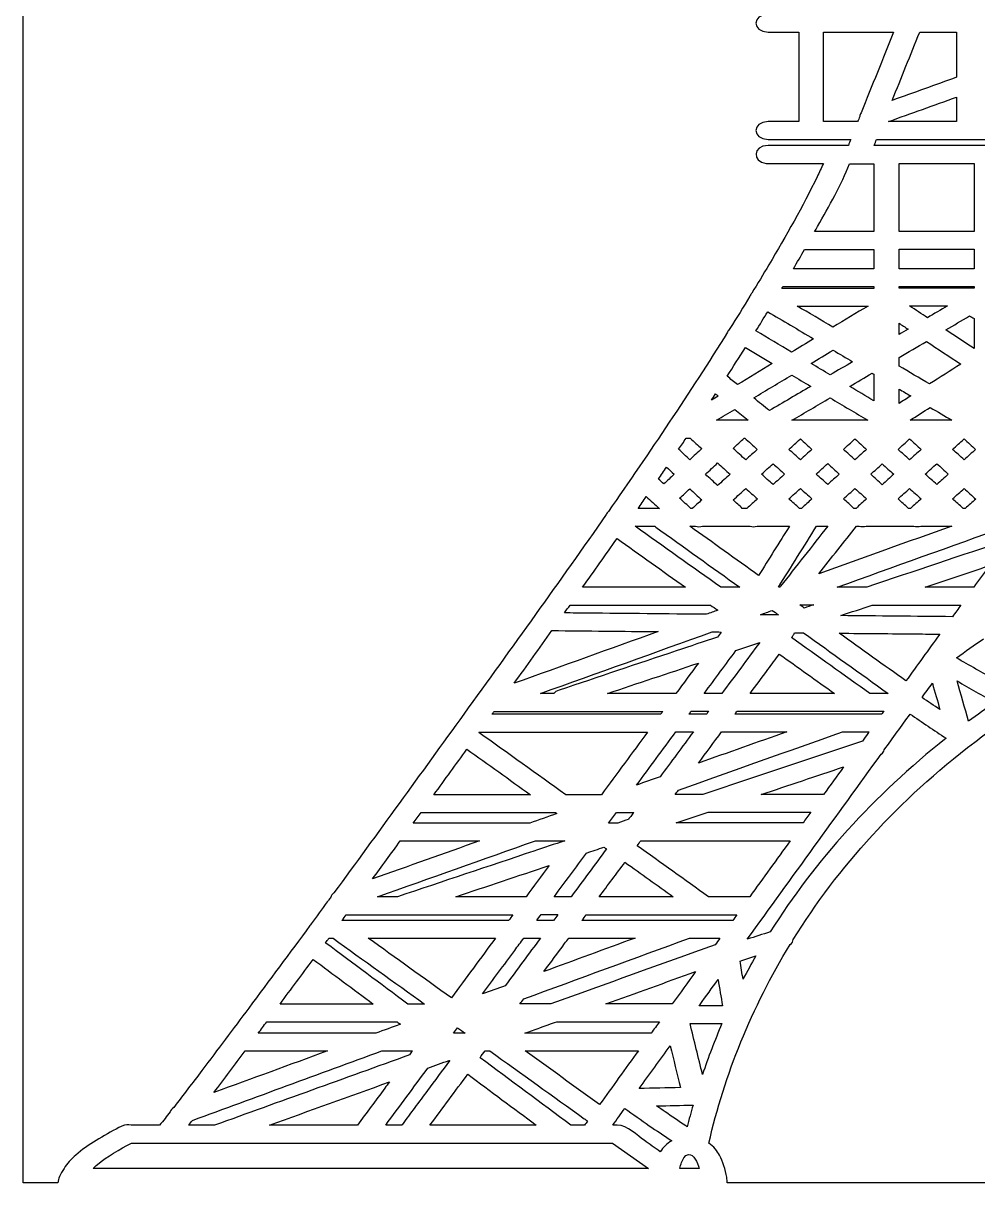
# Model space of a CAD drawing. Header units: millimetres. Extents: x 12.1 to 56.7, y 223.2 to 289.8.
# Drawn here: x 12.08 to 24.91, y 223.18 to 238.77 of the extents above; entities that cross this region are included whole.
import ezdxf

# ---------------------------------------------------------------- set-up
doc = ezdxf.new("R2010")
doc.units = ezdxf.units.MM
doc.layers.get('0').update_dxf_attribs({"linetype": 'CONTINUOUS'})

msp = doc.modelspace()

# ---------------------------------------------------------------- linework, layer by layer
at = {"color": 7}
for p, q in [((12.080556, 223.184228), (12.080556, 289.847441)), ((22.091867, 238.646327), (22.503643, 238.646327)), ((22.503643, 238.646327), (22.503643, 237.443294)), ((22.836524, 237.442728), (22.836524, 238.64576)), ((22.836524, 238.64576), (23.778808, 238.64576)), ((24.129792, 238.645424), (24.626342, 238.645424)), ((24.626342, 238.645424), (24.626342, 238.038681)), ((24.626342, 238.645424), (24.626342, 238.645424)), ((24.626342, 237.772602), (24.626342, 237.525711)), ((23.343083, 237.56165), (23.343688, 237.561314)), ((24.626342, 237.494369), (24.626342, 237.443441)), ((22.503643, 237.443294), (22.091867, 237.443294)), ((23.295659, 237.442728), (22.836524, 237.442728)), ((24.363557, 237.443441), (23.709114, 237.443441)), ((23.709114, 237.443441), (23.709114, 237.443441)), ((24.626342, 237.443441), (24.363557, 237.443441)), ((22.091867, 237.204779), (23.203798, 237.204779)), ((23.550617, 237.204926), (25.790131, 237.204926)), ((23.550617, 237.204926), (23.550617, 237.204926)), ((23.170916, 237.122132), (22.091867, 237.122132)), ((24.363557, 237.122279), (23.517736, 237.122279)), ((25.781197, 237.122279), (24.363557, 237.122279)), ((23.185224, 236.877843), (23.514982, 236.877843)), ((23.185224, 236.877843), (23.185224, 236.877843)), ((23.514982, 236.877843), (23.514982, 235.96459)), ((23.85196, 236.879586), (24.860611, 236.879586)), ((23.85196, 236.866675), (23.85196, 236.879586)), ((23.85196, 236.879586), (23.85196, 236.879586)), ((23.85196, 235.966332), (23.85196, 236.866675)), ((24.860611, 236.879586), (24.860611, 235.966332)), ((23.514982, 235.96459), (22.717727, 235.96459)), ((24.297693, 235.966332), (23.85196, 235.966332)), ((24.860611, 235.966332), (24.297693, 235.966332)), ((22.583245, 235.725738), (23.514982, 235.725738)), ((22.583245, 235.725738), (22.583245, 235.725738)), ((23.514982, 235.725738), (23.514982, 235.464866)), ((23.85196, 235.72746), (24.860611, 235.72746)), ((23.85196, 235.466608), (23.85196, 235.72746)), ((23.85196, 235.72746), (23.85196, 235.72746)), ((24.860611, 235.72746), (24.860611, 235.466608)), ((23.514982, 235.464866), (22.43207, 235.464866)), ((24.219637, 235.466608), (23.85196, 235.466608)), ((24.860611, 235.466608), (24.219637, 235.466608)), ((23.514982, 235.202293), (22.276965, 235.202293)), ((22.291474, 235.226686), (23.514982, 235.226686)), ((22.291474, 235.226686), (22.291474, 235.226686)), ((23.514982, 235.226686), (23.514982, 235.202293)), ((23.85196, 235.22847), (24.860611, 235.22847)), ((23.85196, 235.204077), (23.85196, 235.22847)), ((23.85196, 235.22847), (23.85196, 235.22847)), ((24.384213, 235.204077), (23.85196, 235.204077)), ((24.860611, 235.204077), (24.384213, 235.204077)), ((24.860611, 235.22847), (24.860611, 235.204077)), ((21.848697, 235.098254), (21.848697, 235.098254)), ((22.086728, 234.888477), (22.086728, 234.888477)), ((22.482786, 234.964806), (23.435179, 234.964806)), ((22.482786, 234.964806), (22.482786, 234.964806)), ((23.994772, 234.965876), (24.501936, 234.965876)), ((23.994772, 234.965876), (23.994772, 234.965876)), ((22.963718, 234.681681), (22.963147, 234.681681)), ((23.852497, 234.583374), (23.852497, 234.734351)), ((23.852497, 234.734351), (23.852497, 234.734351)), ((24.233307, 234.808077), (24.233307, 234.808077)), ((24.233307, 234.808077), (24.233307, 234.808077)), ((24.233576, 234.807909), (24.233576, 234.807909)), ((24.860074, 234.798483), (24.860074, 234.392973)), ((24.860074, 234.798483), (24.860074, 234.798483)), ((21.786561, 234.405862), (21.786561, 234.405862)), ((22.965465, 234.37133), (22.965465, 234.37133)), ((24.219906, 234.490776), (24.219906, 234.490776)), ((23.852497, 234.158992), (23.852497, 234.2751)), ((22.410305, 234.037613), (22.410305, 234.037613)), ((23.514982, 234.047396), (23.514982, 233.690672)), ((23.514982, 234.047396), (23.514982, 234.047396)), ((21.387346, 233.784928), (21.387346, 233.784928)), ((22.925261, 233.730789), (22.925798, 233.730789)), ((23.85196, 233.656161), (23.85196, 233.850025)), ((23.85196, 233.850025), (23.85196, 233.850025)), ((21.643178, 233.576998), (21.643178, 233.576998)), ((21.823406, 233.429863), (21.398799, 233.429863)), ((23.4335, 233.429506), (22.413093, 233.429506)), ((24.499148, 233.430198), (23.99981, 233.430198)), ((23.99981, 233.430198), (23.99981, 233.430198)), ((24.563299, 233.430198), (24.499148, 233.430198)), ((20.991557, 233.18994), (21.045061, 233.18994)), ((20.991557, 233.18994), (20.991557, 233.18994)), ((21.771984, 233.191326), (21.778131, 233.191326)), ((21.778131, 233.191326), (21.778131, 233.191326)), ((22.525777, 233.179822), (22.525777, 233.179822)), ((23.259452, 233.179822), (23.259452, 233.179822)), ((23.989163, 233.175288), (23.989163, 233.175288)), ((24.726162, 233.179465), (24.726162, 233.179465)), ((23.104515, 233.038774), (23.104515, 233.038774)), ((23.104515, 233.038774), (23.104515, 233.038774)), ((23.104884, 233.038942), (23.104884, 233.038942)), ((20.727093, 232.800447), (20.727093, 232.800447)), ((21.413309, 232.856203), (21.413309, 232.856203)), ((22.159209, 232.846442), (22.159209, 232.846442)), ((22.893454, 232.847176), (22.893454, 232.847176)), ((23.62602, 232.845077), (23.62602, 232.845077)), ((24.359628, 232.846799), (24.359628, 232.846799)), ((21.040056, 232.509241), (21.040056, 232.509241)), ((21.793245, 232.514153), (21.793245, 232.514153)), ((22.526516, 232.514342), (22.526516, 232.514342)), ((23.260157, 232.514342), (23.260157, 232.514342)), ((23.993261, 232.514342), (23.993261, 232.514342)), ((24.726767, 232.51451), (24.726767, 232.51451)), ((20.454232, 232.404321), (20.454232, 232.404321)), ((21.948417, 232.37363), (21.947779, 232.37363)), ((20.613233, 232.24459), (20.343764, 232.24459)), ((20.63053, 232.24459), (20.613233, 232.24459)), ((21.072938, 232.244905), (21.054532, 232.244905)), ((21.80715, 232.246374), (21.745249, 232.246374)), ((22.540858, 232.24671), (22.512913, 232.24671)), ((23.274499, 232.24671), (23.246051, 232.24671)), ((24.007569, 232.24671), (23.979658, 232.24671)), ((24.741243, 232.24671), (24.712224, 232.24671)), ((20.305878, 232.006074), (20.5692, 232.006074)), ((21.041232, 232.006074), (21.115392, 232.006074)), ((21.209738, 232.006074), (21.849033, 232.006074)), ((21.848529, 232.006074), (21.848529, 232.006074)), ((21.943883, 232.006074), (22.377961, 232.006074)), ((21.943883, 232.006074), (21.943883, 232.006074)), ((22.744462, 232.008173), (22.894529, 232.008173)), ((22.744462, 232.008173), (22.744462, 232.008173)), ((23.278932, 232.008173), (23.316315, 232.008173)), ((23.411164, 232.008173), (24.049989, 232.008173)), ((23.411164, 232.008173), (23.411164, 232.008173)), ((24.144301, 232.008173), (24.560511, 232.008173)), ((20.582064, 231.995956), (20.582064, 231.995956)), ((20.062037, 231.841494), (20.062037, 231.841494)), ((19.947068, 231.185901), (19.59951, 231.185901)), ((20.98091, 231.185901), (19.947068, 231.185901)), ((21.711796, 231.186258), (21.455729, 231.186258)), ((22.251237, 231.188063), (22.232261, 231.188063)), ((23.417344, 231.187685), (23.020077, 231.187685)), ((23.417344, 231.187685), (23.417344, 231.187685)), ((23.417579, 231.187433), (23.417579, 231.187433)), ((23.417579, 231.187433), (23.417579, 231.187433)), ((24.855607, 231.187685), (24.201735, 231.187685)), ((24.201735, 231.187685), (24.201735, 231.187685)), ((19.431038, 230.947427), (21.316209, 230.947427)), ((19.431038, 230.947427), (19.431038, 230.947427)), ((22.51906, 230.949862), (22.704863, 230.949862)), ((22.51906, 230.949862), (22.51906, 230.949862)), ((23.490396, 230.947028), (24.338434, 230.947028)), ((23.490396, 230.947028), (23.490396, 230.947028)), ((24.338434, 230.947028), (24.683776, 230.947028)), ((22.148629, 230.875213), (22.148629, 230.875213)), ((19.186088, 230.604306), (19.186088, 230.604306)), ((22.568198, 230.574644), (22.568198, 230.574644)), ((23.049096, 230.569081), (23.049096, 230.569081)), ((21.659837, 230.336485), (21.659837, 230.336485)), ((22.242908, 230.288014), (22.242908, 230.288014)), ((24.623185, 230.23759), (24.623185, 230.23759)), ((22.090423, 230.082666), (22.090423, 230.082666)), ((22.090423, 230.082666), (22.090423, 230.082666)), ((22.090624, 230.082624), (22.090624, 230.082624)), ((23.944559, 229.927805), (23.944022, 229.927805)), ((24.299977, 229.897114), (24.299977, 229.897114)), ((24.632421, 229.927134), (24.632421, 229.927134)), ((19.21289, 229.759026), (19.034341, 229.759026)), ((19.034341, 229.759026), (19.034341, 229.759026)), ((20.853749, 229.758691), (19.934305, 229.758691)), ((19.934305, 229.758691), (19.934305, 229.758691)), ((21.47081, 229.75867), (21.233652, 229.75867)), ((22.98602, 229.758313), (21.850141, 229.758313)), ((18.408918, 229.517719), (18.409523, 229.517719)), ((18.409523, 229.517719), (20.677418, 229.517719)), ((21.05685, 229.520532), (21.293403, 229.520532)), ((21.05685, 229.520532), (21.05685, 229.520532)), ((21.673339, 229.520532), (23.321386, 229.520532)), ((21.673339, 229.520532), (21.673339, 229.520532)), ((23.321386, 229.520532), (23.373815, 229.520532)), ((23.396151, 229.520532), (23.647785, 229.520532)), ((24.402081, 229.54356), (24.401511, 229.543204)), ((18.70351, 229.479366), (18.381578, 229.479366)), ((20.649507, 229.479366), (18.70351, 229.479366)), ((21.265492, 229.482179), (21.028905, 229.482179)), ((23.620411, 229.482179), (21.644857, 229.482179)), ((24.000851, 229.482137), (24.000851, 229.482137)), ((18.209747, 229.240871), (20.473209, 229.240871)), ((18.209747, 229.240871), (18.209747, 229.240871)), ((20.852036, 229.243621), (20.852036, 229.243621)), ((21.467955, 229.243663), (22.342191, 229.243663)), ((21.467955, 229.243663), (21.467955, 229.243663)), ((23.092625, 229.243663), (23.121107, 229.243663)), ((23.121107, 229.243663), (23.448076, 229.243663)), ((24.868974, 229.106604), (24.868974, 229.106604)), ((18.044062, 229.011046), (18.044062, 229.011046)), ((20.888277, 228.461864), (20.888277, 228.461864)), ((17.880561, 228.398761), (17.600512, 228.398761)), ((18.899355, 228.398761), (17.880561, 228.398761)), ((19.851648, 228.398761), (19.372361, 228.398761)), ((21.212996, 228.401511), (20.843102, 228.401511)), ((21.213634, 228.401511), (21.212996, 228.401511)), ((22.838775, 228.401511), (21.998529, 228.401511)), ((21.998529, 228.401511), (21.998529, 228.401511)), ((17.42811, 228.160224), (19.232941, 228.160224)), ((17.42811, 228.160224), (17.42811, 228.160224)), ((20.054782, 228.161988), (20.285793, 228.161988)), ((20.054782, 228.161988), (20.054782, 228.161988)), ((21.285544, 228.162701), (22.333357, 228.162701)), ((22.333357, 228.162701), (22.665835, 228.162701)), ((17.602729, 228.01693), (17.323756, 228.01693)), ((18.888708, 228.01693), (17.602729, 228.01693)), ((20.071004, 228.018652), (19.948781, 228.018652)), ((22.562051, 228.019365), (20.856503, 228.019365)), ((20.856503, 228.019365), (20.856503, 228.019365)), ((17.14917, 227.778037), (18.215322, 227.778037)), ((17.14917, 227.778037), (17.14917, 227.778037)), ((18.966361, 227.780136), (19.359094, 227.780136)), ((20.332848, 227.71338), (20.332848, 227.71338)), ((20.332848, 227.71338), (20.332848, 227.71338)), ((20.333151, 227.713548), (20.333151, 227.713548)), ((20.382289, 227.780493), (22.045416, 227.780493)), ((20.382289, 227.780493), (20.382289, 227.780493)), ((22.045416, 227.780493), (22.389649, 227.780493)), ((19.651469, 227.615199), (19.651469, 227.615199)), ((20.168608, 227.491742), (20.168608, 227.491742)), ((19.147597, 227.446777), (19.147597, 227.446777)), ((16.935523, 227.027642), (16.843495, 227.027642)), ((16.843495, 227.027642), (16.843495, 227.027642)), ((17.109571, 227.027642), (16.935523, 227.027642)), ((17.110176, 227.027957), (17.109571, 227.027642)), ((18.838529, 227.027642), (17.89507, 227.027642)), ((19.444506, 227.027642), (19.217391, 227.027642)), ((20.816871, 227.027621), (19.82377, 227.027621)), ((21.845103, 227.027999), (21.289977, 227.027999)), ((16.703941, 226.708894), (16.364746, 226.708894)), ((16.422213, 226.787027), (18.662231, 226.787027)), ((16.422213, 226.787027), (16.422213, 226.787027)), ((18.604697, 226.708894), (16.703941, 226.708894)), ((19.209498, 226.710657), (18.984129, 226.710657)), ((19.04163, 226.78877), (19.26757, 226.78877)), ((19.04163, 226.78877), (19.04163, 226.78877)), ((21.616947, 226.708936), (19.590038, 226.708936)), ((19.648077, 226.787048), (21.201845, 226.787048)), ((19.648077, 226.787048), (19.648077, 226.787048)), ((21.228076, 226.787048), (21.328468, 226.787048)), ((21.328468, 226.787048), (21.673809, 226.787048)), ((16.189052, 226.470399), (16.245344, 226.470399)), ((16.189052, 226.470399), (16.189052, 226.470399)), ((16.716738, 226.47212), (18.428466, 226.47212)), ((16.716738, 226.47212), (16.716738, 226.47212)), ((18.808939, 226.47212), (19.033267, 226.47212)), ((18.808939, 226.47212), (18.808939, 226.47212)), ((19.412598, 226.472183), (20.303594, 226.472183)), ((19.412598, 226.472183), (19.412598, 226.472183)), ((21.03616, 226.47212), (21.098632, 226.47212)), ((21.098632, 226.47212), (21.444545, 226.47212)), ((15.978126, 226.186204), (15.978126, 226.186204)), ((21.714618, 226.164561), (21.714618, 226.164561)), ((21.419993, 225.915255), (21.419993, 225.915255)), ((18.807327, 225.65581), (18.807327, 225.65581)), ((15.892714, 225.586409), (15.532326, 225.586409)), ((16.784281, 225.586409), (15.892714, 225.586409)), ((17.475031, 225.586472), (17.249092, 225.586472)), ((19.172149, 225.588193), (18.757047, 225.588193)), ((19.17272, 225.588151), (19.172149, 225.588193)), ((20.804645, 225.588193), (19.913616, 225.588193)), ((19.913616, 225.588193), (19.913616, 225.588193)), ((15.354919, 225.347935), (17.106213, 225.347935)), ((15.354919, 225.347935), (15.354919, 225.347935)), ((19.251952, 225.349279), (20.271787, 225.349279)), ((20.271787, 225.349279), (20.63278, 225.349279)), ((21.043449, 225.323206), (21.472455, 225.323206)), ((21.043449, 225.323206), (21.043449, 225.323206)), ((15.599869, 225.194166), (15.239985, 225.194166)), ((16.819447, 225.194166), (15.599869, 225.194166)), ((18.02119, 225.195531), (17.866085, 225.195531)), ((17.919623, 225.268437), (17.919623, 225.268437)), ((18.824557, 225.195153), (18.824557, 225.195531)), ((20.521204, 225.195153), (18.824557, 225.195153)), ((19.025407, 225.268038), (19.025407, 225.268038)), ((20.775626, 225.026794), (20.775626, 225.026794)), ((15.062544, 224.955629), (16.168329, 224.955629)), ((15.062544, 224.955629), (15.062544, 224.955629)), ((16.900324, 224.955629), (17.310993, 224.955629)), ((16.900324, 224.955629), (16.900324, 224.955629)), ((18.220965, 224.865278), (18.220932, 224.865677)), ((18.289012, 224.957015), (18.352593, 224.957015)), ((18.352593, 224.957015), (18.352593, 224.957015)), ((18.825665, 224.957015), (19.981696, 224.957015)), ((18.825665, 224.957015), (18.825665, 224.957015)), ((19.981696, 224.957015), (20.348231, 224.957015)), ((17.518426, 224.725154), (17.51903, 224.72549)), ((18.055784, 224.642843), (18.055784, 224.642843)), ((16.940494, 224.456304), (16.940494, 224.455968)), ((20.358811, 224.45072), (20.359416, 224.451056)), ((20.59429, 224.217768), (20.59429, 224.217768)), ((20.16582, 224.182878), (20.16582, 224.182878)), ((20.708653, 224.136884), (20.709224, 224.13722)), ((13.914574, 223.958218), (13.529634, 223.958218)), ((14.650298, 223.956916), (14.302773, 223.956916)), ((14.355202, 224.022853), (14.354598, 224.023189)), ((16.506987, 223.959036), (15.390555, 223.959036)), ((16.573355, 223.959036), (16.506987, 223.959036)), ((17.168651, 223.9587), (16.952754, 223.9587)), ((18.975833, 223.958658), (17.548117, 223.958658)), ((19.464557, 223.958302), (19.440543, 223.958302)), ((19.625204, 223.958302), (19.464557, 223.958302)), ((20.065429, 223.958658), (20.003528, 223.958658)), ((13.536687, 223.718757), (16.672705, 223.718757)), ((16.708442, 223.718757), (18.48207, 223.718757)), ((18.48207, 223.718757), (19.33958, 223.718757)), ((19.389255, 223.718757), (19.723446, 223.718757)), ((19.765833, 223.718757), (20.002453, 223.718757)), ((20.002453, 223.718757), (20.483923, 223.377379)), ((21.020475, 223.564673), (21.020475, 223.564673)), ((20.483923, 223.377379), (13.019481, 223.3774)), ((13.019481, 223.3774), (13.019481, 223.3774)), ((20.904466, 223.3774), (20.904466, 223.379142)), ((21.166075, 223.3774), (20.904466, 223.3774)), ((12.546374, 223.184228), (12.080556, 223.184228)), ((12.544997, 223.185844), (12.546374, 223.184228)), ((47.333404, 223.184228), (21.54329, 223.184228))]:
    msp.add_line(p, q, dxfattribs=at)
for points in [[(22.091867, 238.885178), (21.874828, 238.885178), (21.874828, 238.646327), (22.091867, 238.646327)], [(23.778808, 238.64576), (23.633208, 238.284502), (23.488112, 237.922908), (23.343083, 237.56165)], [(23.760469, 237.727658), (23.883196, 238.033454), (24.006494, 238.339607), (24.129792, 238.645424)], [(24.626342, 238.038681), (24.33793, 237.935125), (24.049452, 237.831213), (23.760469, 237.727658)], [(23.709114, 237.443441), (24.014891, 237.553274), (24.320566, 237.66277), (24.626342, 237.772602)], [(23.323603, 237.510722), (23.314131, 237.487714), (23.305197, 237.465379), (23.295659, 237.442728)], [(23.343688, 237.561314), (23.329716, 237.545632), (23.323603, 237.528167), (23.323603, 237.510722)], [(24.626342, 237.525711), (24.624125, 237.515256), (24.624125, 237.504424), (24.626342, 237.494369)], [(22.091867, 237.443294), (21.874828, 237.443294), (21.874828, 237.204779), (22.091867, 237.204779)], [(23.203798, 237.204779), (23.193218, 237.177237), (23.181463, 237.149674), (23.170916, 237.122132)], [(23.517736, 237.122279), (23.528349, 237.149821), (23.5395, 237.177363), (23.550617, 237.204926)], [(22.091867, 237.122132), (21.88487, 237.122132), (21.875399, 236.901397), (22.064493, 236.881874)], [(22.064493, 236.881874), (22.321703, 236.880824), (22.578341, 236.879796), (22.83555, 236.878725)], [(22.83555, 236.878725), (22.808748, 236.818729), (22.779796, 236.759488), (22.751314, 236.700898)], [(22.757863, 236.035355), (22.910181, 236.30876), (23.080366, 236.590835), (23.185224, 236.877843)], [(22.751314, 236.700898), (22.558256, 236.300573), (22.332887, 235.908267), (22.101943, 235.518753)], [(22.717727, 235.96459), (22.731128, 235.98829), (22.744529, 236.011655), (22.757863, 236.035355)], [(22.43207, 235.464866), (22.482853, 235.551711), (22.533637, 235.638515), (22.583245, 235.725738)], [(22.101943, 235.518753), (22.026104, 235.391833), (21.95023, 235.264556), (21.873249, 235.137972)], [(21.873249, 235.137972), (21.861494, 235.125776), (21.85313, 235.112193), (21.848697, 235.098254)], [(22.276965, 235.202293), (22.281432, 235.210333), (22.286436, 235.218688), (22.291474, 235.226686)], [(21.848697, 235.098254), (21.759994, 234.952483), (21.670182, 234.80709), (21.578657, 234.662032)], [(21.928298, 234.631488), (21.981836, 234.717263), (22.034265, 234.802346), (22.086728, 234.888477)], [(22.086728, 234.888477), (22.292012, 234.767099), (22.4979, 234.645763), (22.703755, 234.524784)], [(22.963147, 234.681681), (22.803072, 234.775811), (22.642895, 234.870319), (22.482786, 234.964806)], [(23.435179, 234.964806), (23.277857, 234.870319), (23.120469, 234.775811), (22.963718, 234.681681)], [(24.233576, 234.807909), (24.154344, 234.860222), (24.075112, 234.913206), (23.994772, 234.965876)], [(24.501936, 234.965876), (24.412762, 234.91329), (24.323051, 234.860704), (24.233576, 234.807909)], [(24.480138, 234.644399), (24.586676, 234.706809), (24.692676, 234.769241), (24.799315, 234.83163)], [(24.799315, 234.83163), (24.8194, 234.820483), (24.839418, 234.809651), (24.860074, 234.798483)], [(21.578657, 234.662032), (21.563073, 234.64738), (21.551855, 234.630271), (21.547993, 234.613225)], [(23.852497, 234.734351), (23.892667, 234.707859), (23.933408, 234.68101), (23.973008, 234.654496)], [(21.547993, 234.613225), (21.038612, 233.802457), (20.500213, 233.000442), (19.945691, 232.204389)], [(22.408122, 234.346936), (22.247979, 234.441759), (22.088374, 234.536603), (21.928298, 234.631488)], [(22.703755, 234.524784), (22.605009, 234.465481), (22.506834, 234.40624), (22.408122, 234.346936)], [(23.973008, 234.654496), (23.932871, 234.630796), (23.89213, 234.607095), (23.852497, 234.583374)], [(24.860074, 234.392973), (24.733451, 234.47667), (24.606794, 234.560702), (24.480138, 234.644399)], [(21.541141, 234.02231), (21.62363, 234.149797), (21.705549, 234.277662), (21.786561, 234.405862)], [(21.786561, 234.405862), (21.907071, 234.334047), (22.028119, 234.262526), (22.148629, 234.191068)], [(22.669194, 234.193167), (22.767402, 234.252786), (22.866685, 234.312383), (22.965465, 234.37133)], [(22.965465, 234.37133), (23.053026, 234.31973), (23.140587, 234.26811), (23.228216, 234.216511)], [(23.852497, 234.2751), (23.974687, 234.346936), (24.097985, 234.41915), (24.219906, 234.490776)], [(24.219906, 234.490776), (24.373801, 234.388984), (24.527663, 234.287276), (24.681592, 234.185484)], [(22.148629, 234.191068), (21.992416, 234.096917), (21.835632, 234.003123), (21.679452, 233.908972)], [(22.926974, 234.04007), (22.841058, 234.090976), (22.754572, 234.14224), (22.669194, 234.193167)], [(23.228216, 234.216511), (23.127824, 234.157564), (23.027903, 234.098995), (22.926974, 234.04007)], [(21.899279, 233.730789), (22.069464, 233.83298), (22.239549, 233.935485), (22.410305, 234.037613)], [(22.410305, 234.037613), (22.495112, 233.987064), (22.580491, 233.936493), (22.665298, 233.885964)], [(23.188617, 233.884516), (23.289042, 233.943819), (23.390004, 234.002724), (23.49043, 234.062028)], [(23.49043, 234.062028), (23.498793, 234.057157), (23.507189, 234.052266), (23.514982, 234.047396)], [(24.262057, 233.917684), (24.125392, 233.997875), (23.989264, 234.078444), (23.852497, 234.158992)], [(24.681592, 234.185484), (24.541535, 234.095867), (24.401544, 234.006965), (24.262057, 233.917684)], [(21.679452, 233.908972), (21.633707, 233.946989), (21.587424, 233.984629), (21.541141, 234.02231)], [(22.665298, 233.885964), (22.480032, 233.777161), (22.294296, 233.668378), (22.10903, 233.559218)], [(23.514982, 233.690672), (23.406193, 233.755539), (23.297371, 233.820048), (23.188617, 233.884516)], [(21.330752, 233.699048), (21.349729, 233.727619), (21.368101, 233.75621), (21.387346, 233.784928)], [(21.423318, 233.755203), (21.392115, 233.736708), (21.361417, 233.717857), (21.330752, 233.699048)], [(21.387346, 233.784928), (21.399538, 233.774894), (21.411159, 233.76488), (21.423318, 233.755203)], [(22.10903, 233.559218), (22.039337, 233.61638), (21.968972, 233.673563), (21.899279, 233.730789)], [(22.413093, 233.429506), (22.583816, 233.529912), (22.754471, 233.630361), (22.925261, 233.730789)], [(22.925798, 233.730789), (23.095446, 233.630361), (23.264456, 233.529912), (23.4335, 233.429506)], [(23.85196, 233.850025), (23.904389, 233.819335), (23.957423, 233.787972), (24.009852, 233.756924)], [(24.009852, 233.756924), (23.957423, 233.723441), (23.904389, 233.689643), (23.85196, 233.656161)], [(21.398799, 233.429863), (21.480281, 233.479006), (21.561696, 233.527855), (21.643178, 233.576998)], [(21.643178, 233.576998), (21.703433, 233.527855), (21.763151, 233.479006), (21.823406, 233.429863)], [(23.99981, 233.430198), (24.090193, 233.487739), (24.180038, 233.545279), (24.270387, 233.603176)], [(24.270387, 233.603176), (24.368024, 233.545279), (24.465662, 233.488074), (24.563299, 233.430198)], [(20.890023, 233.039677), (20.924114, 233.089891), (20.958071, 233.139727), (20.991557, 233.18994)], [(21.045061, 233.18994), (21.096986, 233.142875), (21.148307, 233.096146), (21.200233, 233.04906)], [(21.622489, 233.052188), (21.672164, 233.098581), (21.721772, 233.144933), (21.771984, 233.191326)], [(21.778131, 233.191326), (21.834523, 233.140419), (21.890849, 233.089492), (21.947241, 233.038228)], [(22.371747, 233.038942), (22.421993, 233.084621), (22.471601, 233.129944), (22.521848, 233.175624)], [(22.521848, 233.175624), (22.523527, 233.177009), (22.524602, 233.178416), (22.525777, 233.179822)], [(22.525777, 233.179822), (22.577669, 233.133072), (22.629024, 233.086007), (22.681285, 233.038774)], [(23.104884, 233.038942), (23.155131, 233.084621), (23.205309, 233.129944), (23.255522, 233.175624)], [(23.255522, 233.175624), (23.25663, 233.177009), (23.258276, 233.178416), (23.259452, 233.179822)], [(23.259452, 233.179822), (23.311344, 233.133072), (23.363202, 233.086007), (23.414557, 233.038942)], [(23.839096, 233.038606), (23.889342, 233.084286), (23.939488, 233.129566), (23.989163, 233.175288)], [(23.989163, 233.175288), (23.990842, 233.176652), (23.991951, 233.17808), (23.993697, 233.179465)], [(23.993697, 233.179465), (24.045555, 233.132736), (24.09691, 233.085671), (24.148802, 233.038606)], [(24.571595, 233.038606), (24.621841, 233.084286), (24.67202, 233.129566), (24.722233, 233.175288)], [(24.722233, 233.175288), (24.723375, 233.176652), (24.72445, 233.17808), (24.726162, 233.179465)], [(24.726162, 233.179465), (24.778054, 233.132736), (24.82998, 233.085671), (24.88167, 233.038417)], [(21.04009, 232.899825), (20.989877, 232.946554), (20.939698, 232.992948), (20.890023, 233.039677)], [(21.200233, 233.04906), (21.146662, 232.999203), (21.093661, 232.949682), (21.04009, 232.899825)], [(21.792674, 232.898062), (21.73571, 232.949325), (21.678848, 233.000925), (21.622489, 233.052188)], [(21.947241, 233.038228), (21.895416, 232.991919), (21.843558, 232.944917), (21.792674, 232.898062)], [(22.526315, 232.898755), (22.474994, 232.945484), (22.423102, 232.992549), (22.371747, 233.038942)], [(22.681285, 233.038774), (22.629998, 232.992423), (22.578139, 232.945421), (22.526315, 232.898755)], [(23.259452, 232.898755), (23.207627, 232.945421), (23.15634, 232.992423), (23.104884, 233.038942)], [(23.414557, 233.038942), (23.362665, 232.992549), (23.310773, 232.945484), (23.259452, 232.898755)], [(23.993697, 232.898398), (23.942343, 232.945127), (23.890451, 232.992213), (23.839096, 233.038606)], [(24.148802, 233.038606), (24.097447, 232.992213), (24.045555, 232.945127), (23.993697, 232.898398)], [(24.726767, 232.898398), (24.674875, 232.945127), (24.623521, 232.992213), (24.571595, 233.038606)], [(24.88167, 233.038417), (24.829846, 232.992108), (24.778525, 232.945085), (24.726767, 232.898398)], [(20.6177, 232.640737), (20.653974, 232.694079), (20.690819, 232.747442), (20.727093, 232.800447)], [(20.727093, 232.800447), (20.76115, 232.768371), (20.795711, 232.736274), (20.830306, 232.704575)], [(21.250378, 232.704533), (21.304487, 232.755104), (21.359133, 232.805674), (21.413309, 232.856203)], [(21.413309, 232.856203), (21.469063, 232.805653), (21.524885, 232.755062), (21.580673, 232.704533)], [(22.004675, 232.70594), (22.055962, 232.752627), (22.107854, 232.799377), (22.159209, 232.846442)], [(22.159209, 232.846442), (22.211134, 232.799734), (22.262422, 232.753005), (22.314314, 232.70594)], [(22.738316, 232.706632), (22.790208, 232.753361), (22.841562, 232.800091), (22.893454, 232.847176)], [(22.893454, 232.847176), (22.944775, 232.800447), (22.996667, 232.753718), (23.048022, 232.706632)], [(23.471453, 232.704533), (23.522774, 232.751283), (23.574666, 232.79797), (23.62602, 232.845077)], [(23.62602, 232.845077), (23.677912, 232.798348), (23.729233, 232.751619), (23.781125, 232.704533)], [(24.204523, 232.706275), (24.256415, 232.753005), (24.307736, 232.799734), (24.359628, 232.846799)], [(24.359628, 232.846799), (24.410982, 232.80007), (24.462874, 232.75334), (24.514195, 232.706275)], [(20.690819, 232.574506), (20.6663, 232.596821), (20.641715, 232.618401), (20.6177, 232.640737)], [(20.830306, 232.704575), (20.784023, 232.661352), (20.737169, 232.618086), (20.690819, 232.574506)], [(21.413309, 232.552863), (21.3592, 232.603434), (21.30452, 232.653983), (21.250378, 232.704533)], [(21.580673, 232.704533), (21.525422, 232.654298), (21.469063, 232.603392), (21.413309, 232.552863)], [(22.159209, 232.565731), (22.107854, 232.61246), (22.055962, 232.65919), (22.004675, 232.70594)], [(22.314314, 232.70594), (22.262422, 232.65919), (22.211134, 232.61246), (22.159209, 232.565731)], [(22.893454, 232.566466), (22.841562, 232.613195), (22.790208, 232.659924), (22.738316, 232.706632)], [(23.048022, 232.706632), (22.996667, 232.659924), (22.944775, 232.613195), (22.893454, 232.566466)], [(23.62602, 232.564346), (23.574666, 232.611075), (23.522774, 232.657804), (23.471453, 232.704533)], [(23.781125, 232.704533), (23.729233, 232.657804), (23.677912, 232.611075), (23.62602, 232.564346)], [(24.359628, 232.566088), (24.307736, 232.612817), (24.256415, 232.659546), (24.204523, 232.706275)], [(24.514195, 232.706275), (24.462874, 232.659546), (24.410982, 232.612817), (24.359628, 232.566088)], [(20.903357, 232.381985), (20.949103, 232.424159), (20.994311, 232.46671), (21.040056, 232.509241)], [(21.040056, 232.509241), (21.093594, 232.459363), (21.146594, 232.409863), (21.200132, 232.360342)], [(21.62306, 232.35967), (21.679452, 232.41129), (21.736348, 232.462554), (21.793245, 232.514153)], [(21.793245, 232.514153), (21.844599, 232.467424), (21.896491, 232.420359), (21.948417, 232.37363)], [(22.372318, 232.373966), (22.423639, 232.420695), (22.475565, 232.467424), (22.526516, 232.514342)], [(22.526516, 232.514342), (22.578341, 232.467655), (22.630199, 232.420653), (22.681453, 232.373966)], [(23.105455, 232.373966), (23.157347, 232.420695), (23.208668, 232.467424), (23.260157, 232.514342)], [(23.260157, 232.514342), (23.311478, 232.467676), (23.363303, 232.420653), (23.415127, 232.373966)], [(23.839063, 232.373966), (23.890417, 232.420695), (23.942275, 232.467424), (23.993261, 232.514342)], [(23.993261, 232.514342), (24.045085, 232.467676), (24.096944, 232.420653), (24.148164, 232.373966)], [(24.571595, 232.373966), (24.623521, 232.420695), (24.674875, 232.467424), (24.726767, 232.51451)], [(24.726767, 232.51451), (24.779196, 232.467088), (24.831626, 232.419309), (24.883484, 232.371909)], [(20.343764, 232.24459), (20.381113, 232.297574), (20.417387, 232.350958), (20.454232, 232.404321)], [(20.454232, 232.404321), (20.513379, 232.350958), (20.571417, 232.297952), (20.63053, 232.24459)], [(21.054532, 232.244905), (21.003782, 232.290584), (20.954141, 232.335907), (20.903357, 232.381985)], [(21.200132, 232.360342), (21.157712, 232.321989), (21.115358, 232.283279), (21.072938, 232.244905)], [(21.745249, 232.246374), (21.704542, 232.284349), (21.663801, 232.321695), (21.62306, 232.35967)], [(21.947779, 232.37363), (21.900354, 232.331435), (21.854071, 232.288548), (21.80715, 232.246374)], [(22.512913, 232.24671), (22.465522, 232.288905), (22.419206, 232.331792), (22.372318, 232.373966)], [(22.681453, 232.373966), (22.634599, 232.331792), (22.587745, 232.288905), (22.540858, 232.24671)], [(23.246051, 232.24671), (23.199197, 232.288905), (23.152343, 232.331792), (23.105455, 232.373966)], [(23.415127, 232.373966), (23.367736, 232.331792), (23.320815, 232.288905), (23.274499, 232.24671)], [(23.979658, 232.24671), (23.932233, 232.288905), (23.885345, 232.331792), (23.839063, 232.373966)], [(24.148164, 232.373966), (24.101343, 232.331792), (24.054456, 232.288905), (24.007569, 232.24671)], [(24.712224, 232.24671), (24.665404, 232.288905), (24.618516, 232.331792), (24.571595, 232.373966)], [(24.883484, 232.371909), (24.836126, 232.330071), (24.788668, 232.288212), (24.741243, 232.24671)], [(19.916672, 232.16253), (19.290711, 231.264622), (18.64574, 230.372634), (18.002448, 229.482389)], [(19.945691, 232.204389), (19.93229, 232.191815), (19.922281, 232.177855), (19.916672, 232.16253)], [(21.455729, 231.186258), (21.072434, 231.459642), (20.689173, 231.733005), (20.305878, 232.006074)], [(20.5692, 232.006074), (20.573667, 232.002589), (20.577563, 231.999125), (20.582064, 231.995956)], [(21.96511, 231.34389), (21.65715, 231.564625), (21.349158, 231.785339), (21.041232, 232.006074)], [(21.115392, 232.006074), (21.145553, 231.998055), (21.178435, 231.997005), (21.209738, 232.006074)], [(21.849033, 232.006074), (21.87916, 231.998055), (21.912042, 231.997005), (21.943883, 232.006074)], [(22.377961, 232.006074), (22.240187, 231.785339), (22.102883, 231.564625), (21.96511, 231.34389)], [(22.232261, 231.188063), (22.403017, 231.461447), (22.573706, 231.73481), (22.744462, 232.008173)], [(22.894529, 232.008173), (22.682561, 231.738274), (22.47056, 231.468375), (22.258492, 231.198853)], [(24.560511, 232.008173), (23.965215, 231.794785), (23.37049, 231.581377), (22.775698, 231.367968)], [(22.775698, 231.367968), (22.9436, 231.581377), (23.111031, 231.794785), (23.278932, 232.008173)], [(23.020077, 231.187685), (23.782166, 231.461048), (24.543751, 231.734432), (25.30584, 232.007501)], [(23.316315, 232.008173), (23.347013, 232.000154), (23.379357, 231.999125), (23.411164, 232.008173)], [(24.049989, 232.008173), (24.080116, 232.000154), (24.113032, 231.999125), (24.144301, 232.008173)], [(20.582064, 231.995956), (20.958608, 231.726035), (21.335219, 231.456178), (21.711796, 231.186258)], [(19.59951, 231.185901), (19.754615, 231.404222), (19.908578, 231.62248), (20.062037, 231.841494)], [(20.062037, 231.841494), (20.36835, 231.622837), (20.674663, 231.404558), (20.98091, 231.185901)], [(25.315849, 231.823377), (24.683272, 231.611396), (24.050661, 231.39975), (23.417344, 231.187685)], [(24.201735, 231.187685), (24.489609, 231.283935), (24.77698, 231.380521), (25.06482, 231.476751)], [(25.06482, 231.476751), (24.995127, 231.380521), (24.925333, 231.283935), (24.855607, 231.187685)], [(22.258492, 231.198853), (22.255738, 231.195347), (22.253454, 231.191527), (22.251237, 231.188063)], [(19.355735, 230.841395), (19.380825, 230.876641), (19.406519, 230.911845), (19.431038, 230.947427)], [(21.316209, 230.947427), (21.348587, 230.924063), (21.381502, 230.900698), (21.414988, 230.877334)], [(22.578207, 230.907311), (22.558659, 230.921607), (22.539179, 230.935902), (22.51906, 230.949862)], [(22.704863, 230.949862), (22.662443, 230.935567), (22.620661, 230.921607), (22.578207, 230.907311)], [(23.06851, 230.805624), (23.20897, 230.852647), (23.349398, 230.900005), (23.490396, 230.947028)], [(24.683776, 230.947028), (24.646393, 230.895429), (24.60844, 230.843137), (24.571058, 230.791181)], [(19.665374, 230.838603), (19.562128, 230.839652), (19.45831, 230.840324), (19.355735, 230.841395)], [(21.26435, 230.823278), (20.731526, 230.828148), (20.198165, 230.833397), (19.665374, 230.838603)], [(21.414988, 230.877334), (21.364171, 230.859196), (21.314563, 230.841395), (21.26435, 230.823278)], [(21.98852, 230.817694), (22.042091, 230.836524), (22.095091, 230.856068), (22.148629, 230.875213)], [(22.231757, 230.815238), (22.150846, 230.816267), (22.069968, 230.816624), (21.98852, 230.817694)], [(22.148629, 230.875213), (22.176573, 230.855019), (22.204417, 230.835118), (22.231757, 230.815238)], [(24.571058, 230.791181), (24.07004, 230.795715), (23.56909, 230.800585), (23.06851, 230.805624)], [(18.68057, 229.896086), (18.84968, 230.132166), (19.01869, 230.367911), (19.186088, 230.604306)], [(19.186088, 230.604306), (19.662519, 230.599772), (20.139555, 230.595238), (20.615987, 230.590703)], [(20.615987, 230.590703), (19.971049, 230.359157), (19.325541, 230.127611), (18.68057, 229.896086)], [(19.034341, 229.759026), (19.803148, 230.034846), (20.571417, 230.310686), (21.340223, 230.586148)], [(21.412838, 230.516936), (21.227774, 230.455302), (21.042139, 230.392934), (20.857074, 230.33088)], [(21.340223, 230.586148), (21.380931, 230.58577), (21.422209, 230.585434), (21.46295, 230.585098)], [(21.46295, 230.585098), (21.44619, 230.562427), (21.429464, 230.540091), (21.412838, 230.516936)], [(22.40698, 230.509778), (22.414235, 230.520232), (22.422598, 230.530329), (22.429853, 230.540825)], [(23.459798, 229.759047), (23.109016, 230.009277), (22.758334, 230.259548), (22.40698, 230.509778)], [(22.429853, 230.540825), (22.438787, 230.552686), (22.444396, 230.56419), (22.44715, 230.575673)], [(22.44715, 230.575673), (22.487824, 230.575001), (22.528028, 230.575001), (22.568198, 230.574644)], [(22.568198, 230.574644), (22.947596, 230.302646), (23.326391, 230.030668), (23.70636, 229.759026)], [(23.049096, 230.569081), (23.396688, 230.565911), (23.743743, 230.562448), (24.091301, 230.55932)], [(23.944022, 229.927805), (23.646038, 230.14155), (23.347618, 230.355295), (23.049096, 230.569081)], [(24.399294, 230.556171), (24.247514, 230.346919), (24.096373, 230.137037), (23.944559, 229.927805)], [(24.091301, 230.55932), (24.19401, 230.55827), (24.297156, 230.557241), (24.399294, 230.556171)], [(24.623185, 230.23759), (24.741948, 230.324415), (24.8635, 230.409392), (24.987301, 230.492333)], [(20.857074, 230.33088), (20.332613, 230.155174), (19.808152, 229.979741), (19.283725, 229.803677)], [(21.454016, 230.057182), (21.522634, 230.15064), (21.591253, 230.243405), (21.659837, 230.336485)], [(21.978947, 230.443568), (21.809333, 230.215149), (21.64029, 229.987109), (21.47081, 229.75867)], [(21.659837, 230.336485), (21.766409, 230.372424), (21.872376, 230.407986), (21.978947, 230.443568)], [(19.934305, 229.758691), (20.341581, 229.895036), (20.748857, 230.031382), (21.155562, 230.168084)], [(21.155562, 230.168084), (21.055171, 230.031382), (20.954141, 229.895393), (20.853749, 229.758691)], [(22.090624, 230.082624), (22.141374, 230.150976), (22.192191, 230.219663), (22.242908, 230.288014)], [(22.242908, 230.288014), (22.490578, 230.111552), (22.738316, 229.935132), (22.98602, 229.758313)], [(25.149124, 229.937189), (24.973967, 230.03726), (24.79871, 230.137373), (24.623185, 230.23759)], [(21.233652, 229.75867), (21.307342, 229.858048), (21.380427, 229.957783), (21.454016, 230.057182)], [(21.850141, 229.758313), (21.930448, 229.866676), (22.010083, 229.974681), (22.090624, 230.082624)], [(24.161028, 229.704971), (24.20731, 229.768809), (24.253661, 229.832941), (24.299977, 229.897114)], [(24.299977, 229.897114), (24.334034, 229.779263), (24.367487, 229.661412), (24.402081, 229.54356)], [(24.632421, 229.927134), (24.801498, 229.830548), (24.970541, 229.734297), (25.139585, 229.63769)], [(24.787526, 229.388721), (24.735634, 229.56829), (24.684313, 229.747523), (24.632421, 229.927134)], [(19.283725, 229.803677), (19.249097, 229.79253), (19.226829, 229.776828), (19.21289, 229.759026)], [(23.70636, 229.759026), (23.624341, 229.759026), (23.542321, 229.759026), (23.459798, 229.759047)], [(24.401511, 229.543204), (24.321137, 229.59728), (24.24083, 229.650937), (24.161028, 229.704971)], [(18.381578, 229.479366), (18.39105, 229.491919), (18.399984, 229.504809), (18.408918, 229.517719)], [(20.677418, 229.517719), (20.668517, 229.504809), (20.658407, 229.492297), (20.649507, 229.479366)], [(21.028905, 229.482179), (21.03784, 229.494753), (21.047916, 229.507601), (21.05685, 229.520532)], [(21.293403, 229.520532), (21.284503, 229.507601), (21.274393, 229.495089), (21.265492, 229.482179)], [(21.644857, 229.482179), (21.654329, 229.494753), (21.663868, 229.507601), (21.673339, 229.520532)], [(23.373815, 229.520532), (23.38107, 229.520175), (23.388862, 229.520175), (23.396151, 229.520532)], [(23.647785, 229.520532), (23.638884, 229.507601), (23.629413, 229.495089), (23.620411, 229.482179)], [(25.139585, 229.63769), (25.020183, 229.55645), (24.902461, 229.473446), (24.787526, 229.388721)], [(24.868974, 229.106604), (25.06032, 229.252375), (25.258382, 229.392583), (25.462591, 229.527522)], [(18.002448, 229.482389), (17.422804, 228.68071), (16.843126, 227.879388), (16.257335, 227.079808)], [(23.653326, 229.001285), (23.769302, 229.161688), (23.884875, 229.321734), (24.000851, 229.482137)], [(24.000851, 229.482137), (24.161531, 229.373711), (24.322816, 229.2656), (24.484034, 229.157174)], [(18.20528, 229.234573), (18.206926, 229.236673), (18.208034, 229.238772), (18.209747, 229.240871)], [(19.372361, 228.398761), (18.983491, 228.677708), (18.594083, 228.956004), (18.20528, 229.234573)], [(20.473209, 229.240871), (20.266145, 228.96014), (20.058644, 228.679072), (19.851648, 228.398761)], [(20.32425, 228.528452), (20.500548, 228.766947), (20.676309, 229.005147), (20.852036, 229.243621)], [(21.087918, 229.243495), (20.939027, 229.042325), (20.790068, 228.841554), (20.640573, 228.640383)], [(20.852036, 229.243621), (20.930697, 229.243621), (21.009358, 229.243621), (21.087918, 229.243495)], [(20.888277, 228.461864), (21.62306, 228.722695), (22.357842, 228.982811), (23.092625, 229.243663)], [(22.342191, 229.243663), (21.94714, 229.103476), (21.551654, 228.963289), (21.156066, 228.823458)], [(21.156066, 228.823458), (21.259816, 228.963645), (21.364171, 229.103476), (21.467955, 229.243663)], [(23.432458, 229.221684), (23.407906, 229.187173), (23.383321, 229.153312), (23.358802, 229.119157)], [(23.448076, 229.243663), (23.442467, 229.236316), (23.437463, 229.229031), (23.432458, 229.221684)], [(23.358802, 229.119157), (22.643567, 228.879949), (21.928869, 228.64074), (21.213634, 228.401511)], [(24.484034, 229.157174), (23.507089, 228.387551), (22.717122, 227.50501), (22.121826, 226.556174)], [(22.429181, 226.452996), (23.031194, 227.422048), (23.8396, 228.323083), (24.868974, 229.106604)], [(17.600512, 228.398761), (17.748933, 228.602723), (17.89675, 228.807084), (18.044062, 229.011046)], [(18.044062, 229.011046), (18.329149, 228.807084), (18.614269, 228.602723), (18.899355, 228.398761)], [(21.812188, 226.456817), (22.412522, 227.286374), (23.012285, 228.115573), (23.612619, 228.944794)], [(23.612619, 228.944794), (23.636567, 228.961189), (23.649968, 228.980733), (23.653326, 229.001285)], [(21.998529, 228.401511), (22.367885, 228.524946), (22.737778, 228.648759), (23.107168, 228.772867)], [(23.107168, 228.772867), (23.017894, 228.649095), (22.928586, 228.525282), (22.838775, 228.401511)], [(20.640573, 228.640383), (20.53568, 228.603059), (20.430251, 228.565755), (20.32425, 228.528452)], [(20.843102, 228.401511), (20.858183, 228.421727), (20.873263, 228.441984), (20.888277, 228.461864)], [(17.323756, 228.01693), (17.358955, 228.064709), (17.393516, 228.112467), (17.42811, 228.160224)], [(19.253026, 228.145949), (19.131442, 228.102684), (19.009823, 228.059818), (18.888708, 228.01693)], [(19.232941, 228.160224), (19.239625, 228.155333), (19.246343, 228.15082), (19.253026, 228.145949)], [(19.948781, 228.018652), (19.984484, 228.06643), (20.019616, 228.114188), (20.054782, 228.161988)], [(20.285793, 228.161988), (20.272392, 228.14385), (20.258991, 228.125734), (20.245623, 228.107932)], [(20.856503, 228.019365), (20.999886, 228.067123), (21.142698, 228.114902), (21.285544, 228.162701)], [(22.665835, 228.162701), (22.631207, 228.114923), (22.596646, 228.067165), (22.562051, 228.019365)], [(20.215496, 228.067123), (20.167533, 228.050749), (20.118966, 228.034669), (20.071004, 228.018652)], [(20.245623, 228.107932), (20.235077, 228.094308), (20.224967, 228.080726), (20.215496, 228.067123)], [(18.215322, 227.778037), (17.735532, 227.608208), (17.255708, 227.438065), (16.775884, 227.267522)], [(16.775884, 227.267522), (16.900929, 227.43733), (17.024731, 227.607872), (17.14917, 227.778037)], [(16.843495, 227.027642), (17.550871, 227.278334), (18.258885, 227.529088), (18.966361, 227.780136)], [(19.359094, 227.780136), (19.220783, 227.733764), (19.081263, 227.68737), (18.942951, 227.640977)], [(19.920904, 227.669632), (19.761937, 227.455488), (19.602936, 227.241765), (19.444506, 227.027642)], [(19.651469, 227.615199), (19.730096, 227.641712), (19.808791, 227.667512), (19.886309, 227.694025)], [(19.886309, 227.694025), (19.898031, 227.685649), (19.909182, 227.677651), (19.920904, 227.669632)], [(20.333151, 227.713548), (20.34934, 227.73622), (20.3661, 227.758199), (20.382289, 227.780493)], [(21.289977, 227.027999), (20.970968, 227.256355), (20.651858, 227.485004), (20.333151, 227.713548)], [(22.389649, 227.780493), (22.208347, 227.529781), (22.02701, 227.278711), (21.845103, 227.027999)], [(18.942951, 227.640977), (18.332004, 227.436616), (17.721056, 227.232318), (17.110176, 227.027957)], [(19.217391, 227.027642), (19.362453, 227.223627), (19.506944, 227.419612), (19.651469, 227.615199)], [(19.82377, 227.027621), (19.938705, 227.18244), (20.053673, 227.33728), (20.168608, 227.491742)], [(20.168608, 227.491742), (20.385076, 227.336902), (20.600974, 227.182104), (20.816871, 227.027621)], [(17.89507, 227.027642), (18.312826, 227.167095), (18.729976, 227.306883), (19.147597, 227.446777)], [(19.147597, 227.446777), (19.044384, 227.306946), (18.941238, 227.167095), (18.838529, 227.027642)], [(16.213806, 227.020169), (16.203226, 227.005873), (16.19315, 226.991913), (16.18257, 226.977617)], [(16.257335, 227.079808), (16.231674, 227.0627), (16.217736, 227.041812), (16.213806, 227.020169)], [(16.16806, 226.958808), (16.095513, 226.859787), (16.022461, 226.761081), (15.949913, 226.662081)], [(16.18257, 226.977617), (16.176961, 226.971698), (16.17199, 226.965064), (16.16806, 226.958808)], [(16.364746, 226.708894), (16.383689, 226.73505), (16.403169, 226.761186), (16.422213, 226.787027)], [(18.662231, 226.787027), (18.643221, 226.76085), (18.62374, 226.73505), (18.604697, 226.708894)], [(18.984129, 226.710657), (19.003139, 226.736835), (19.02262, 226.76297), (19.04163, 226.78877)], [(19.26757, 226.78877), (19.248559, 226.762613), (19.229079, 226.736835), (19.209498, 226.710657)], [(19.590038, 226.708936), (19.609586, 226.735113), (19.628496, 226.761228), (19.648077, 226.787048)], [(21.201845, 226.787048), (21.210779, 226.786713), (21.219713, 226.786713), (21.228076, 226.787048)], [(21.673809, 226.787048), (21.654833, 226.760892), (21.636427, 226.735113), (21.616947, 226.708936)], [(15.934866, 226.641151), (15.66261, 226.271181), (15.389212, 225.902282), (15.111917, 225.530863)], [(15.949913, 226.662081), (15.944337, 226.655447), (15.939333, 226.648792), (15.934866, 226.641151)], [(22.121826, 226.556174), (22.018614, 226.523048), (21.915434, 226.489922), (21.812188, 226.456817)], [(16.143307, 226.409038), (16.158925, 226.42959), (16.173972, 226.449848), (16.189052, 226.470399)], [(16.149453, 226.404504), (16.147237, 226.405889), (16.144953, 226.407653), (16.143307, 226.409038)], [(17.249092, 225.586472), (16.882523, 225.859499), (16.515955, 226.131813), (16.149453, 226.404504)], [(16.245344, 226.470399), (16.655475, 226.17575), (17.064934, 225.8811), (17.475031, 225.586472)], [(17.835386, 225.66872), (17.462671, 225.936541), (17.090024, 226.204341), (16.716738, 226.47212)], [(18.428466, 226.47212), (18.230403, 226.204341), (18.032878, 225.936541), (17.835386, 225.66872)], [(19.033267, 226.47212), (18.874803, 226.259111), (18.716911, 226.046374), (18.559018, 225.832965)], [(18.686817, 226.307204), (18.727491, 226.361973), (18.768265, 226.417015), (18.808939, 226.47212)], [(18.807327, 225.65581), (19.550439, 225.928165), (20.293585, 226.199807), (21.03616, 226.47212)], [(20.303594, 226.472183), (19.895781, 226.322927), (19.487934, 226.173315), (19.080087, 226.024059)], [(19.080087, 226.024059), (19.172149, 226.148565), (19.264815, 226.273029), (19.357381, 226.397534)], [(19.357381, 226.397534), (19.375753, 226.422305), (19.394226, 226.447412), (19.412598, 226.472183)], [(21.444545, 226.47212), (21.423318, 226.442857), (21.402124, 226.413195), (21.380964, 226.38391)], [(22.387936, 226.387101), (22.415847, 226.40591), (22.428106, 226.428939), (22.429181, 226.452996)], [(18.254384, 225.721369), (18.398338, 225.916662), (18.542796, 226.111912), (18.686817, 226.307204)], [(21.380964, 226.38391), (20.645107, 226.118902), (19.908645, 225.853516), (19.17272, 225.588151)], [(21.295553, 223.717393), (21.508696, 224.635558), (21.869084, 225.536615), (22.387936, 226.387101)], [(15.532326, 225.586409), (15.681251, 225.786236), (15.829671, 225.98602), (15.978126, 226.186204)], [(15.978126, 226.186204), (16.247024, 225.986398), (16.515955, 225.786236), (16.784281, 225.586409)], [(21.714618, 226.164561), (21.786091, 226.187589), (21.856892, 226.210597), (21.927727, 226.233269)], [(21.755896, 225.919076), (21.741957, 226.00103), (21.728556, 226.082984), (21.714618, 226.164561)], [(21.927727, 226.233269), (21.86858, 226.129357), (21.810542, 226.024374), (21.755896, 225.919076)], [(19.913616, 225.588193), (20.315282, 225.733251), (20.717017, 225.877973), (21.118684, 226.022337)], [(21.118684, 226.022337), (21.014329, 225.877616), (20.909437, 225.732915), (20.804645, 225.588193)], [(18.559018, 225.832965), (18.457485, 225.795997), (18.355951, 225.758694), (18.254384, 225.721369)], [(21.17736, 225.579818), (21.258238, 225.691392), (21.339149, 225.803345), (21.419993, 225.915255)], [(21.419993, 225.915255), (21.439574, 225.797404), (21.459054, 225.679867), (21.479139, 225.562016)], [(18.757047, 225.588193), (18.773807, 225.610865), (18.790533, 225.633201), (18.807327, 225.65581)], [(15.111917, 225.530863), (14.903241, 225.251916), (14.694028, 224.972948), (14.483101, 224.694673)], [(21.164698, 225.561932), (21.169131, 225.567789), (21.173498, 225.573646), (21.17736, 225.579818)], [(21.479139, 225.562016), (21.37371, 225.562016), (21.269388, 225.562016), (21.164698, 225.561932)], [(15.239985, 225.194166), (15.278408, 225.245325), (15.316261, 225.296819), (15.354919, 225.347935)], [(17.150279, 225.315166), (17.039777, 225.274693), (16.929914, 225.234262), (16.819447, 225.194166)], [(17.106213, 225.347935), (17.120689, 225.336788), (17.135198, 225.325956), (17.150279, 225.315166)], [(19.025407, 225.268038), (19.100777, 225.295266), (19.176079, 225.322115), (19.251952, 225.349279)], [(20.63278, 225.349279), (20.595432, 225.298016), (20.558553, 225.246416), (20.521204, 225.195153)], [(21.211316, 224.639379), (21.155562, 224.86744), (21.099203, 225.095124), (21.043449, 225.323206)], [(21.472455, 225.323206), (21.374818, 225.09758), (21.288298, 224.869498), (21.211316, 224.639379)], [(17.866085, 225.195531), (17.883886, 225.219945), (17.901754, 225.243981), (17.919623, 225.268437)], [(17.919623, 225.268437), (17.95368, 225.244023), (17.987132, 225.219966), (18.02119, 225.195531)], [(18.824557, 225.195531), (18.891563, 225.219945), (18.958468, 225.243981), (19.025407, 225.268038)], [(20.359416, 224.451056), (20.498365, 224.642864), (20.637247, 224.834986), (20.775626, 225.026794)], [(20.775626, 225.026794), (20.821909, 224.839185), (20.868192, 224.651576), (20.913937, 224.463631)], [(14.354598, 224.023189), (15.203173, 224.334233), (16.051749, 224.6449), (16.900324, 224.955629)], [(16.168329, 224.955629), (15.660628, 224.769406), (15.152961, 224.58356), (14.644689, 224.397337)], [(14.644689, 224.397337), (14.78525, 224.582888), (14.923629, 224.769406), (15.062544, 224.955629)], [(17.271393, 224.901574), (16.397191, 224.586688), (15.523963, 224.271823), (14.650298, 223.956916)], [(17.310993, 224.955629), (17.297591, 224.937492), (17.284795, 224.919355), (17.271393, 224.901574)], [(18.220932, 224.865677), (18.243267, 224.89599), (18.266677, 224.926702), (18.289012, 224.957015)], [(19.440543, 223.958302), (19.033871, 224.260634), (18.627704, 224.562988), (18.220965, 224.865278)], [(18.352593, 224.957015), (18.77599, 224.65294), (19.19838, 224.349201), (19.621274, 224.045504)], [(19.827734, 224.237312), (19.493509, 224.477192), (19.159923, 224.717114), (18.825665, 224.957015)], [(20.348231, 224.957015), (20.174754, 224.717114), (20.00121, 224.477192), (19.827734, 224.237312)], [(14.483101, 224.694673), (14.357049, 224.52835), (14.231468, 224.361671), (14.103165, 224.19604)], [(16.952754, 223.9587), (17.141311, 224.214262), (17.329902, 224.469886), (17.518426, 224.725154)], [(17.811405, 224.824868), (17.711551, 224.690936), (17.612201, 224.557047), (17.512884, 224.4228)], [(17.51903, 224.72549), (17.614451, 224.760001), (17.710376, 224.794555), (17.805796, 224.829045)], [(17.805796, 224.829045), (17.807476, 224.82766), (17.809121, 224.826253), (17.811405, 224.824868)], [(15.390555, 223.959036), (15.92788, 224.152565), (16.464533, 224.346094), (17.001858, 224.539665)], [(17.001858, 224.539665), (16.981235, 224.511745), (16.96115, 224.484182), (16.940494, 224.456304)], [(17.548117, 223.958658), (17.717194, 224.18672), (17.886774, 224.41476), (18.055784, 224.642843)], [(18.055784, 224.642843), (18.362098, 224.41476), (18.669519, 224.18672), (18.975833, 223.958658)], [(16.940494, 224.455968), (16.818305, 224.290317), (16.695544, 224.124309), (16.573355, 223.959036)], [(17.512884, 224.4228), (17.399662, 224.270417), (17.286407, 224.118033), (17.173151, 223.965292)], [(20.913937, 224.463631), (20.728705, 224.459453), (20.544077, 224.454919), (20.358811, 224.45072)], [(20.59429, 224.217768), (20.75722, 224.221294), (20.920621, 224.225115), (21.083014, 224.228936)], [(20.709224, 224.13722), (20.670734, 224.163733), (20.63278, 224.190918), (20.59429, 224.217768)], [(21.083014, 224.228936), (21.055674, 224.131615), (21.029443, 224.034693), (21.005495, 223.937057)], [(14.05742, 224.136401), (14.0106, 224.076762), (13.963108, 224.0175), (13.914574, 223.958218)], [(14.103165, 224.19604), (14.075826, 224.179268), (14.061887, 224.15838), (14.05742, 224.136401)], [(20.003528, 223.958658), (20.057603, 224.033286), (20.111712, 224.108271), (20.16582, 224.182878)], [(20.16582, 224.182878), (20.27518, 224.1055), (20.385076, 224.028059), (20.495544, 223.95171)], [(20.984839, 223.950324), (20.891132, 224.011349), (20.800111, 224.074096), (20.708653, 224.136884)], [(13.367879, 223.926855), (13.157557, 223.819101), (12.953348, 223.69808), (12.787126, 223.556885)], [(13.408049, 223.947071), (13.392431, 223.9422), (13.37903, 223.934832), (13.367879, 223.926855)], [(13.529634, 223.958218), (13.49336, 223.967643), (13.451578, 223.96588), (13.408049, 223.947071)], [(14.302773, 223.956916), (14.320608, 223.978916), (14.337905, 224.001189), (14.355202, 224.022853)], [(17.173151, 223.965292), (17.171472, 223.962836), (17.170364, 223.960779), (17.168651, 223.9587)], [(19.621274, 224.045504), (19.635784, 224.034693), (19.650831, 224.024239), (19.665374, 224.013428)], [(19.665374, 224.013428), (19.651973, 223.994933), (19.638572, 223.97646), (19.625204, 223.958302)], [(20.427497, 223.755032), (20.340406, 223.81675), (20.203203, 223.958658), (20.065429, 223.958658)], [(20.495544, 223.95171), (20.591536, 223.886151), (20.688065, 223.82057), (20.78681, 223.756418)], [(21.005495, 223.937057), (20.998778, 223.941613), (20.991557, 223.94579), (20.984839, 223.950324)], [(20.643427, 223.601956), (20.571417, 223.652841), (20.499507, 223.704105), (20.427497, 223.755032)], [(20.798532, 223.748734), (20.729377, 223.710738), (20.67913, 223.659475), (20.643427, 223.601956)], [(20.78681, 223.756418), (20.79074, 223.753962), (20.794032, 223.751547), (20.798532, 223.748734)], [(13.078627, 223.430385), (13.212539, 223.538139), (13.372682, 223.633675), (13.536687, 223.718757)], [(16.672705, 223.718757), (16.685032, 223.717708), (16.69672, 223.717708), (16.708442, 223.718757)], [(19.33958, 223.718757), (19.356273, 223.716679), (19.372999, 223.716679), (19.389255, 223.718757)], [(19.723446, 223.718757), (19.737956, 223.717372), (19.751894, 223.717372), (19.765833, 223.718757)], [(21.439473, 223.553862), (21.408808, 223.613501), (21.358595, 223.671713), (21.295553, 223.717393)], [(12.787126, 223.556885), (12.723546, 223.502808), (12.671083, 223.442518), (12.629233, 223.378324)], [(20.904466, 223.379142), (20.910612, 223.405656), (20.919546, 223.43177), (20.930093, 223.457591)], [(20.930093, 223.457591), (20.940706, 223.485847), (20.968583, 223.561503), (21.020475, 223.564673)], [(21.020475, 223.564673), (21.096919, 223.569186), (21.140448, 223.460404), (21.166075, 223.3774)], [(21.498082, 223.414367), (21.480819, 223.465631), (21.460163, 223.509568), (21.439473, 223.553862)], [(12.629233, 223.378324), (12.60579, 223.341356), (12.58238, 223.304388), (12.567333, 223.268848)], [(13.019481, 223.3774), (13.037886, 223.395894), (13.057434, 223.413696), (13.078627, 223.430385)], [(21.536573, 223.261606), (21.529318, 223.304493), (21.51538, 223.363104), (21.498082, 223.414367)], [(12.567333, 223.268848), (12.555577, 223.240613), (12.550035, 223.21305), (12.544997, 223.185844)], [(21.54329, 223.184228), (21.54329, 223.205871), (21.541611, 223.229215), (21.536573, 223.261606)]]:
    msp.add_open_spline(points, degree=3, dxfattribs=at)

doc.saveas('drawing.dxf')
